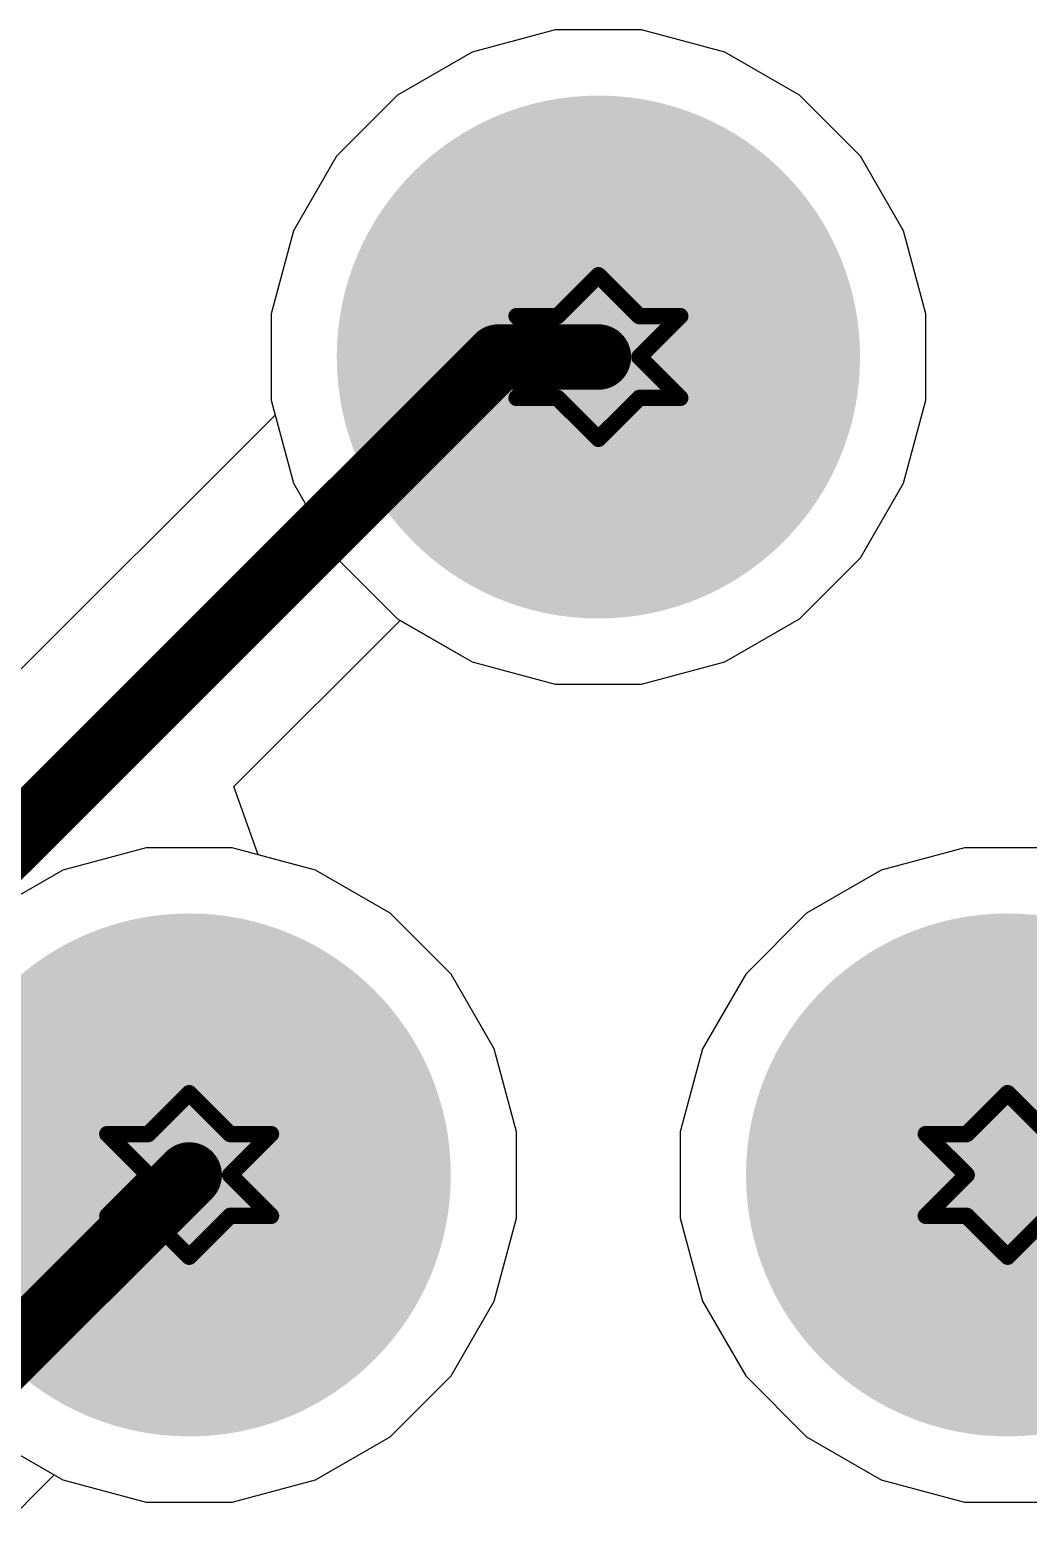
# Model space of a CAD drawing. Header units: inches. Extents: x -11 to 5428, y 0 to 5423.
# Drawn here: x 53.151 to 56.249, y 92.338 to 96.975 of the extents above; entities that cross this region are included whole.
import ezdxf

# ---------------------------------------------------------------- set-up
doc = ezdxf.new("R2010")
doc.units = ezdxf.units.IN
for name, color, linetype in [('Bottom Layer', 5, 'Continuous'), ('Bottom Solder', 6, 'Continuous'), ('Drill Drawing', 1, 'Continuous'), ('GND', 16, 'Continuous'), ('Multi-Layer', 9, 'Continuous'), ('Pad Holes', 156, 'Continuous'), ('PWR', 76, 'Continuous'), ('Top Layer', 1, 'Continuous'), ('Top Solder', 216, 'Continuous')]:
    doc.layers.add(name, color=color, linetype=linetype)

# ---------------------------------------------------------------- blocks, each defined once
blk = doc.blocks.new('X14CBIWB1DY1027_210')
at = {"layer": 'Bottom Layer'}
h = blk.add_hatch(color=5, dxfattribs=at)
edge = h.paths.add_edge_path()
edge.add_arc((22.86, 4.445), 0.762, 0, 360)
h = blk.add_hatch(color=5, dxfattribs=at)
edge = h.paths.add_edge_path()
edge.add_arc((25.4, 4.445), 0.762, 0, 360)
h = blk.add_hatch(color=5, dxfattribs=at)
edge = h.paths.add_edge_path()
edge.add_arc((24.13, 1.905), 0.762, 0, 360)
at = {"layer": 'Bottom Solder'}
h = blk.add_hatch(color=6, dxfattribs=at)
edge = h.paths.add_edge_path()
edge.add_arc((22.86, 4.445), 0.812, 0, 360)
h = blk.add_hatch(color=6, dxfattribs=at)
edge = h.paths.add_edge_path()
edge.add_arc((25.4, 4.445), 0.812, 0, 360)
h = blk.add_hatch(color=6, dxfattribs=at)
edge = h.paths.add_edge_path()
edge.add_arc((24.13, 1.905), 0.812, 0, 360)
at = {"layer": 'GND'}
h = blk.add_hatch(color=16, dxfattribs=at)
edge = h.paths.add_edge_path()
edge.add_arc((22.86, 4.445), 0.762, 0, 360)
h = blk.add_hatch(color=16, dxfattribs=at)
edge = h.paths.add_edge_path()
edge.add_arc((25.4, 4.445), 0.762, 0, 360)
h = blk.add_hatch(color=16, dxfattribs=at)
edge = h.paths.add_edge_path()
edge.add_arc((24.13, 1.905), 0.762, 0, 360)
at = {"layer": 'Multi-Layer'}
h = blk.add_hatch(color=9, dxfattribs=at)
edge = h.paths.add_edge_path()
edge.add_arc((22.86, 4.445), 0.762, 0, 360)
h = blk.add_hatch(color=9, dxfattribs=at)
edge = h.paths.add_edge_path()
edge.add_arc((25.4, 4.445), 0.762, 0, 360)
h = blk.add_hatch(color=9, dxfattribs=at)
edge = h.paths.add_edge_path()
edge.add_arc((24.13, 1.905), 0.762, 0, 360)
at = {"layer": 'Pad Holes'}
h = blk.add_hatch(color=7, dxfattribs=at)
edge = h.paths.add_edge_path()
edge.add_arc((22.86, 4.445), 0.475, 0, 360)
h = blk.add_hatch(color=7, dxfattribs=at)
edge = h.paths.add_edge_path()
edge.add_arc((25.4, 4.445), 0.475, 0, 360)
h = blk.add_hatch(color=7, dxfattribs=at)
edge = h.paths.add_edge_path()
edge.add_arc((24.13, 1.905), 0.475, 0, 360)
at = {"layer": 'PWR'}
h = blk.add_hatch(color=76, dxfattribs=at)
edge = h.paths.add_edge_path()
edge.add_arc((22.86, 4.445), 0.762, 0, 360)
h = blk.add_hatch(color=76, dxfattribs=at)
edge = h.paths.add_edge_path()
edge.add_arc((25.4, 4.445), 0.762, 0, 360)
h = blk.add_hatch(color=76, dxfattribs=at)
edge = h.paths.add_edge_path()
edge.add_arc((24.13, 1.905), 0.762, 0, 360)
at = {"layer": 'Top Layer'}
h = blk.add_hatch(color=1, dxfattribs=at)
edge = h.paths.add_edge_path()
edge.add_arc((22.86, 4.445), 0.762, 0, 360)
h = blk.add_hatch(color=1, dxfattribs=at)
edge = h.paths.add_edge_path()
edge.add_arc((25.4, 4.445), 0.762, 0, 360)
h = blk.add_hatch(color=1, dxfattribs=at)
edge = h.paths.add_edge_path()
edge.add_arc((24.13, 1.905), 0.762, 0, 360)
at = {"layer": 'Top Solder'}
h = blk.add_hatch(color=216, dxfattribs=at)
edge = h.paths.add_edge_path()
edge.add_arc((22.86, 4.445), 0.812, 0, 360)
h = blk.add_hatch(color=216, dxfattribs=at)
edge = h.paths.add_edge_path()
edge.add_arc((25.4, 4.445), 0.812, 0, 360)
h = blk.add_hatch(color=216, dxfattribs=at)
edge = h.paths.add_edge_path()
edge.add_arc((24.13, 1.905), 0.812, 0, 360)

msp = doc.modelspace()

# ---------------------------------------------------------------- linework, layer by layer
at = {"layer": 'Bottom Layer'}
for p, q in [((54.7814, 96.9753), (54.523, 96.906)), ((55.0489, 96.9753), (54.7814, 96.9753)), ((55.3073, 96.906), (55.0489, 96.9753)), ((54.523, 96.906), (54.2913, 96.7723)), ((55.539, 96.7723), (55.3073, 96.906)), ((54.2913, 96.7723), (54.1021, 96.5831)), ((55.7281, 96.5831), (55.539, 96.7723)), ((54.1021, 96.5831), (53.9684, 96.3514)), ((55.8619, 96.3514), (55.7281, 96.5831)), ((53.9684, 96.3514), (53.8991, 96.093)), ((55.9311, 96.093), (55.8619, 96.3514)), ((53.8991, 96.093), (53.8991, 95.8255)), ((55.9311, 95.8255), (55.9311, 96.093)), ((53.8991, 95.8255), (53.9684, 95.5671)), ((55.8619, 95.5671), (55.9311, 95.8255)), ((53.9684, 95.5671), (54.1021, 95.3354)), ((55.7281, 95.3354), (55.8619, 95.5671)), ((54.1021, 95.3354), (54.2913, 95.1463)), ((55.539, 95.1463), (55.7281, 95.3354)), ((54.2913, 95.1463), (54.523, 95.0125)), ((55.3073, 95.0125), (55.539, 95.1463)), ((54.523, 95.0125), (54.7814, 94.9433)), ((55.0489, 94.9433), (55.3073, 95.0125)), ((54.7814, 94.9433), (55.0489, 94.9433)), ((53.5114, 94.4353), (53.253, 94.366)), ((53.7789, 94.4353), (53.5114, 94.4353)), ((54.0373, 94.366), (53.7789, 94.4353)), ((56.0514, 94.4353), (55.793, 94.366)), ((56.3189, 94.4353), (56.0514, 94.4353)), ((53.253, 94.366), (53.0213, 94.2323)), ((54.269, 94.2323), (54.0373, 94.366)), ((55.793, 94.366), (55.5613, 94.2323)), ((54.4581, 94.0431), (54.269, 94.2323)), ((55.5613, 94.2323), (55.3721, 94.0431)), ((54.5919, 93.8114), (54.4581, 94.0431)), ((55.3721, 94.0431), (55.2384, 93.8114)), ((54.6611, 93.553), (54.5919, 93.8114)), ((55.2384, 93.8114), (55.1691, 93.553)), ((54.6611, 93.2855), (54.6611, 93.553)), ((55.1691, 93.553), (55.1691, 93.2855)), ((54.5919, 93.0271), (54.6611, 93.2855)), ((55.1691, 93.2855), (55.2384, 93.0271)), ((54.4581, 92.7954), (54.5919, 93.0271)), ((55.2384, 93.0271), (55.3721, 92.7954)), ((54.269, 92.6063), (54.4581, 92.7954)), ((55.3721, 92.7954), (55.5613, 92.6063)), ((53.0213, 92.6063), (53.253, 92.4725)), ((54.0373, 92.4725), (54.269, 92.6063)), ((55.5613, 92.6063), (55.793, 92.4725)), ((53.253, 92.4725), (53.5114, 92.4033)), ((53.7789, 92.4033), (54.0373, 92.4725)), ((55.793, 92.4725), (56.0514, 92.4033)), ((53.5114, 92.4033), (53.7789, 92.4033)), ((56.0514, 92.4033), (56.3189, 92.4033))]:
    msp.add_line(p, q, dxfattribs=at)
at = {"layer": 'Drill Drawing'}
for points in [[(54.7881, 96.0863, 0.0508, 0.0508, 0), (54.9151, 96.2133, 0.0508, 0.0508, 0)], [(54.9151, 96.2133, 0.0508, 0.0508, 0), (55.0421, 96.0863, 0.0508, 0.0508, 0)], [(54.6611, 96.0863, 0.0508, 0.0508, 0), (54.7881, 95.9593, 0.0508, 0.0508, 0)], [(54.6611, 96.0863, 0.0508, 0.0508, 0), (54.7881, 96.0863, 0.0508, 0.0508, 0)], [(55.0421, 96.0863, 0.0508, 0.0508, 0), (55.1691, 96.0863, 0.0508, 0.0508, 0)], [(55.0421, 95.9593, 0.0508, 0.0508, 0), (55.1691, 96.0863, 0.0508, 0.0508, 0)], [(54.6611, 95.8323, 0.0508, 0.0508, 0), (54.7881, 95.9593, 0.0508, 0.0508, 0)], [(55.0421, 95.9593, 0.0508, 0.0508, 0), (55.1691, 95.8323, 0.0508, 0.0508, 0)], [(54.6611, 95.8323, 0.0508, 0.0508, 0), (54.7881, 95.8323, 0.0508, 0.0508, 0)], [(54.7881, 95.8323, 0.0508, 0.0508, 0), (54.9151, 95.7053, 0.0508, 0.0508, 0)], [(54.9151, 95.7053, 0.0508, 0.0508, 0), (55.0421, 95.8323, 0.0508, 0.0508, 0)], [(55.0421, 95.8323, 0.0508, 0.0508, 0), (55.1691, 95.8323, 0.0508, 0.0508, 0)], [(53.5181, 93.5463, 0.0508, 0.0508, 0), (53.6451, 93.6733, 0.0508, 0.0508, 0)], [(53.6451, 93.6733, 0.0508, 0.0508, 0), (53.7721, 93.5463, 0.0508, 0.0508, 0)], [(56.0581, 93.5463, 0.0508, 0.0508, 0), (56.1851, 93.6733, 0.0508, 0.0508, 0)], [(56.1851, 93.6733, 0.0508, 0.0508, 0), (56.3121, 93.5463, 0.0508, 0.0508, 0)], [(53.3911, 93.5463, 0.0508, 0.0508, 0), (53.5181, 93.4193, 0.0508, 0.0508, 0)], [(53.3911, 93.5463, 0.0508, 0.0508, 0), (53.5181, 93.5463, 0.0508, 0.0508, 0)], [(53.7721, 93.5463, 0.0508, 0.0508, 0), (53.8991, 93.5463, 0.0508, 0.0508, 0)], [(53.7721, 93.4193, 0.0508, 0.0508, 0), (53.8991, 93.5463, 0.0508, 0.0508, 0)], [(55.9311, 93.5463, 0.0508, 0.0508, 0), (56.0581, 93.4193, 0.0508, 0.0508, 0)], [(55.9311, 93.5463, 0.0508, 0.0508, 0), (56.0581, 93.5463, 0.0508, 0.0508, 0)], [(53.3911, 93.2923, 0.0508, 0.0508, 0), (53.5181, 93.4193, 0.0508, 0.0508, 0)], [(53.7721, 93.4193, 0.0508, 0.0508, 0), (53.8991, 93.2923, 0.0508, 0.0508, 0)], [(55.9311, 93.2923, 0.0508, 0.0508, 0), (56.0581, 93.4193, 0.0508, 0.0508, 0)], [(53.3911, 93.2923, 0.0508, 0.0508, 0), (53.5181, 93.2923, 0.0508, 0.0508, 0)], [(53.5181, 93.2923, 0.0508, 0.0508, 0), (53.6451, 93.1653, 0.0508, 0.0508, 0)], [(53.6451, 93.1653, 0.0508, 0.0508, 0), (53.7721, 93.2923, 0.0508, 0.0508, 0)], [(53.7721, 93.2923, 0.0508, 0.0508, 0), (53.8991, 93.2923, 0.0508, 0.0508, 0)], [(55.9311, 93.2923, 0.0508, 0.0508, 0), (56.0581, 93.2923, 0.0508, 0.0508, 0)], [(56.0581, 93.2923, 0.0508, 0.0508, 0), (56.1851, 93.1653, 0.0508, 0.0508, 0)], [(56.1851, 93.1653, 0.0508, 0.0508, 0), (56.3121, 93.2923, 0.0508, 0.0508, 0)]]:
    msp.add_lwpolyline(points, format="xyseb", dxfattribs=at)
for points in [[(54.9024, 96.2133, 0.0254, 0.0254, 1), (54.9278, 96.2133, 0.0254, 0.0254, 1)], [(54.9024, 96.2133, 0.0254, 0.0254, 1), (54.9278, 96.2133, 0.0254, 0.0254, 1)], [(54.6484, 96.0863, 0.0254, 0.0254, 1), (54.6738, 96.0863, 0.0254, 0.0254, 1)], [(54.6484, 96.0863, 0.0254, 0.0254, 1), (54.6738, 96.0863, 0.0254, 0.0254, 1)], [(54.7754, 96.0863, 0.0254, 0.0254, 1), (54.8008, 96.0863, 0.0254, 0.0254, 1)], [(54.7754, 96.0863, 0.0254, 0.0254, 1), (54.8008, 96.0863, 0.0254, 0.0254, 1)], [(55.0294, 96.0863, 0.0254, 0.0254, 1), (55.0548, 96.0863, 0.0254, 0.0254, 1)], [(55.0294, 96.0863, 0.0254, 0.0254, 1), (55.0548, 96.0863, 0.0254, 0.0254, 1)], [(55.1564, 96.0863, 0.0254, 0.0254, 1), (55.1818, 96.0863, 0.0254, 0.0254, 1)], [(55.1564, 96.0863, 0.0254, 0.0254, 1), (55.1818, 96.0863, 0.0254, 0.0254, 1)], [(54.7754, 95.9593, 0.0254, 0.0254, 1), (54.8008, 95.9593, 0.0254, 0.0254, 1)], [(54.7754, 95.9593, 0.0254, 0.0254, 1), (54.8008, 95.9593, 0.0254, 0.0254, 1)], [(55.0294, 95.9593, 0.0254, 0.0254, 1), (55.0548, 95.9593, 0.0254, 0.0254, 1)], [(55.0294, 95.9593, 0.0254, 0.0254, 1), (55.0548, 95.9593, 0.0254, 0.0254, 1)], [(54.6484, 95.8323, 0.0254, 0.0254, 1), (54.6738, 95.8323, 0.0254, 0.0254, 1)], [(54.6484, 95.8323, 0.0254, 0.0254, 1), (54.6738, 95.8323, 0.0254, 0.0254, 1)], [(54.7754, 95.8323, 0.0254, 0.0254, 1), (54.8008, 95.8323, 0.0254, 0.0254, 1)], [(54.7754, 95.8323, 0.0254, 0.0254, 1), (54.8008, 95.8323, 0.0254, 0.0254, 1)], [(55.0294, 95.8323, 0.0254, 0.0254, 1), (55.0548, 95.8323, 0.0254, 0.0254, 1)], [(55.0294, 95.8323, 0.0254, 0.0254, 1), (55.0548, 95.8323, 0.0254, 0.0254, 1)], [(55.1564, 95.8323, 0.0254, 0.0254, 1), (55.1818, 95.8323, 0.0254, 0.0254, 1)], [(55.1564, 95.8323, 0.0254, 0.0254, 1), (55.1818, 95.8323, 0.0254, 0.0254, 1)], [(54.9024, 95.7053, 0.0254, 0.0254, 1), (54.9278, 95.7053, 0.0254, 0.0254, 1)], [(54.9024, 95.7053, 0.0254, 0.0254, 1), (54.9278, 95.7053, 0.0254, 0.0254, 1)], [(53.6324, 93.6733, 0.0254, 0.0254, 1), (53.6578, 93.6733, 0.0254, 0.0254, 1)], [(53.6324, 93.6733, 0.0254, 0.0254, 1), (53.6578, 93.6733, 0.0254, 0.0254, 1)], [(56.1724, 93.6733, 0.0254, 0.0254, 1), (56.1978, 93.6733, 0.0254, 0.0254, 1)], [(56.1724, 93.6733, 0.0254, 0.0254, 1), (56.1978, 93.6733, 0.0254, 0.0254, 1)], [(53.3784, 93.5463, 0.0254, 0.0254, 1), (53.4038, 93.5463, 0.0254, 0.0254, 1)], [(53.3784, 93.5463, 0.0254, 0.0254, 1), (53.4038, 93.5463, 0.0254, 0.0254, 1)], [(53.5054, 93.5463, 0.0254, 0.0254, 1), (53.5308, 93.5463, 0.0254, 0.0254, 1)], [(53.5054, 93.5463, 0.0254, 0.0254, 1), (53.5308, 93.5463, 0.0254, 0.0254, 1)], [(53.7594, 93.5463, 0.0254, 0.0254, 1), (53.7848, 93.5463, 0.0254, 0.0254, 1)], [(53.7594, 93.5463, 0.0254, 0.0254, 1), (53.7848, 93.5463, 0.0254, 0.0254, 1)], [(53.8864, 93.5463, 0.0254, 0.0254, 1), (53.9118, 93.5463, 0.0254, 0.0254, 1)], [(53.8864, 93.5463, 0.0254, 0.0254, 1), (53.9118, 93.5463, 0.0254, 0.0254, 1)], [(55.9184, 93.5463, 0.0254, 0.0254, 1), (55.9438, 93.5463, 0.0254, 0.0254, 1)], [(55.9184, 93.5463, 0.0254, 0.0254, 1), (55.9438, 93.5463, 0.0254, 0.0254, 1)], [(56.0454, 93.5463, 0.0254, 0.0254, 1), (56.0708, 93.5463, 0.0254, 0.0254, 1)], [(56.0454, 93.5463, 0.0254, 0.0254, 1), (56.0708, 93.5463, 0.0254, 0.0254, 1)], [(53.5054, 93.4193, 0.0254, 0.0254, 1), (53.5308, 93.4193, 0.0254, 0.0254, 1)], [(53.5054, 93.4193, 0.0254, 0.0254, 1), (53.5308, 93.4193, 0.0254, 0.0254, 1)], [(53.7594, 93.4193, 0.0254, 0.0254, 1), (53.7848, 93.4193, 0.0254, 0.0254, 1)], [(53.7594, 93.4193, 0.0254, 0.0254, 1), (53.7848, 93.4193, 0.0254, 0.0254, 1)], [(56.0454, 93.4193, 0.0254, 0.0254, 1), (56.0708, 93.4193, 0.0254, 0.0254, 1)], [(56.0454, 93.4193, 0.0254, 0.0254, 1), (56.0708, 93.4193, 0.0254, 0.0254, 1)], [(53.3784, 93.2923, 0.0254, 0.0254, 1), (53.4038, 93.2923, 0.0254, 0.0254, 1)], [(53.3784, 93.2923, 0.0254, 0.0254, 1), (53.4038, 93.2923, 0.0254, 0.0254, 1)], [(53.5054, 93.2923, 0.0254, 0.0254, 1), (53.5308, 93.2923, 0.0254, 0.0254, 1)], [(53.5054, 93.2923, 0.0254, 0.0254, 1), (53.5308, 93.2923, 0.0254, 0.0254, 1)], [(53.7594, 93.2923, 0.0254, 0.0254, 1), (53.7848, 93.2923, 0.0254, 0.0254, 1)], [(53.7594, 93.2923, 0.0254, 0.0254, 1), (53.7848, 93.2923, 0.0254, 0.0254, 1)], [(53.8864, 93.2923, 0.0254, 0.0254, 1), (53.9118, 93.2923, 0.0254, 0.0254, 1)], [(53.8864, 93.2923, 0.0254, 0.0254, 1), (53.9118, 93.2923, 0.0254, 0.0254, 1)], [(55.9184, 93.2923, 0.0254, 0.0254, 1), (55.9438, 93.2923, 0.0254, 0.0254, 1)], [(55.9184, 93.2923, 0.0254, 0.0254, 1), (55.9438, 93.2923, 0.0254, 0.0254, 1)], [(56.0454, 93.2923, 0.0254, 0.0254, 1), (56.0708, 93.2923, 0.0254, 0.0254, 1)], [(56.0454, 93.2923, 0.0254, 0.0254, 1), (56.0708, 93.2923, 0.0254, 0.0254, 1)], [(53.6324, 93.1653, 0.0254, 0.0254, 1), (53.6578, 93.1653, 0.0254, 0.0254, 1)], [(53.6324, 93.1653, 0.0254, 0.0254, 1), (53.6578, 93.1653, 0.0254, 0.0254, 1)], [(56.1724, 93.1653, 0.0254, 0.0254, 1), (56.1978, 93.1653, 0.0254, 0.0254, 1)], [(56.1724, 93.1653, 0.0254, 0.0254, 1), (56.1978, 93.1653, 0.0254, 0.0254, 1)]]:
    msp.add_lwpolyline(points, format="xyseb", close=True, dxfattribs=at)
at = {"layer": 'GND'}
for p, q in [((54.7814, 96.9753), (54.523, 96.906)), ((55.0489, 96.9753), (54.7814, 96.9753)), ((55.3073, 96.906), (55.0489, 96.9753)), ((54.523, 96.906), (54.2913, 96.7723)), ((55.539, 96.7723), (55.3073, 96.906)), ((54.2913, 96.7723), (54.1021, 96.5831)), ((55.7281, 96.5831), (55.539, 96.7723)), ((54.1021, 96.5831), (53.9684, 96.3514)), ((55.8619, 96.3514), (55.7281, 96.5831)), ((53.9684, 96.3514), (53.8991, 96.093)), ((55.9311, 96.093), (55.8619, 96.3514)), ((53.8991, 96.093), (53.8991, 95.8255)), ((55.9311, 95.8255), (55.9311, 96.093)), ((53.8991, 95.8255), (53.9684, 95.5671)), ((55.8619, 95.5671), (55.9311, 95.8255)), ((53.9684, 95.5671), (54.1021, 95.3354)), ((55.7281, 95.3354), (55.8619, 95.5671)), ((54.1021, 95.3354), (54.2913, 95.1463)), ((55.539, 95.1463), (55.7281, 95.3354)), ((54.2913, 95.1463), (54.523, 95.0125)), ((55.3073, 95.0125), (55.539, 95.1463)), ((54.523, 95.0125), (54.7814, 94.9433)), ((55.0489, 94.9433), (55.3073, 95.0125)), ((54.7814, 94.9433), (55.0489, 94.9433)), ((53.5114, 94.4353), (53.253, 94.366)), ((53.7789, 94.4353), (53.5114, 94.4353)), ((54.0373, 94.366), (53.7789, 94.4353)), ((56.0514, 94.4353), (55.793, 94.366)), ((56.3189, 94.4353), (56.0514, 94.4353)), ((53.253, 94.366), (53.0213, 94.2323)), ((54.269, 94.2323), (54.0373, 94.366)), ((55.793, 94.366), (55.5613, 94.2323)), ((54.4581, 94.0431), (54.269, 94.2323)), ((55.5613, 94.2323), (55.3721, 94.0431)), ((54.5919, 93.8114), (54.4581, 94.0431)), ((55.3721, 94.0431), (55.2384, 93.8114)), ((54.6611, 93.553), (54.5919, 93.8114)), ((55.2384, 93.8114), (55.1691, 93.553)), ((54.6611, 93.2855), (54.6611, 93.553)), ((55.1691, 93.553), (55.1691, 93.2855)), ((54.5919, 93.0271), (54.6611, 93.2855)), ((55.1691, 93.2855), (55.2384, 93.0271)), ((54.4581, 92.7954), (54.5919, 93.0271)), ((55.2384, 93.0271), (55.3721, 92.7954)), ((54.269, 92.6063), (54.4581, 92.7954)), ((55.3721, 92.7954), (55.5613, 92.6063)), ((53.0213, 92.6063), (53.253, 92.4725)), ((54.0373, 92.4725), (54.269, 92.6063)), ((55.5613, 92.6063), (55.793, 92.4725)), ((53.253, 92.4725), (53.5114, 92.4033)), ((53.7789, 92.4033), (54.0373, 92.4725)), ((55.793, 92.4725), (56.0514, 92.4033)), ((53.5114, 92.4033), (53.7789, 92.4033)), ((56.0514, 92.4033), (56.3189, 92.4033))]:
    msp.add_line(p, q, dxfattribs=at)
at = {"layer": 'PWR'}
for p, q in [((54.7814, 96.9753), (54.523, 96.906)), ((55.0489, 96.9753), (54.7814, 96.9753)), ((55.3073, 96.906), (55.0489, 96.9753)), ((54.523, 96.906), (54.2913, 96.7723)), ((55.539, 96.7723), (55.3073, 96.906)), ((54.2913, 96.7723), (54.1021, 96.5831)), ((55.7281, 96.5831), (55.539, 96.7723)), ((54.1021, 96.5831), (53.9684, 96.3514)), ((55.8619, 96.3514), (55.7281, 96.5831)), ((53.9684, 96.3514), (53.8991, 96.093)), ((55.9311, 96.093), (55.8619, 96.3514)), ((53.8991, 96.093), (53.8991, 95.8255)), ((55.9311, 95.8255), (55.9311, 96.093)), ((53.8991, 95.8255), (53.9684, 95.5671)), ((55.8619, 95.5671), (55.9311, 95.8255)), ((53.9684, 95.5671), (54.1021, 95.3354)), ((55.7281, 95.3354), (55.8619, 95.5671)), ((54.1021, 95.3354), (54.2913, 95.1463)), ((55.539, 95.1463), (55.7281, 95.3354)), ((54.2913, 95.1463), (54.523, 95.0125)), ((55.3073, 95.0125), (55.539, 95.1463)), ((54.523, 95.0125), (54.7814, 94.9433)), ((55.0489, 94.9433), (55.3073, 95.0125)), ((54.7814, 94.9433), (55.0489, 94.9433)), ((53.5114, 94.4353), (53.253, 94.366)), ((53.7789, 94.4353), (53.5114, 94.4353)), ((54.0373, 94.366), (53.7789, 94.4353)), ((56.0514, 94.4353), (55.793, 94.366)), ((56.3189, 94.4353), (56.0514, 94.4353)), ((53.253, 94.366), (53.0213, 94.2323)), ((54.269, 94.2323), (54.0373, 94.366)), ((55.793, 94.366), (55.5613, 94.2323)), ((54.4581, 94.0431), (54.269, 94.2323)), ((55.5613, 94.2323), (55.3721, 94.0431)), ((54.5919, 93.8114), (54.4581, 94.0431)), ((55.3721, 94.0431), (55.2384, 93.8114)), ((54.6611, 93.553), (54.5919, 93.8114)), ((55.2384, 93.8114), (55.1691, 93.553)), ((54.6611, 93.2855), (54.6611, 93.553)), ((55.1691, 93.553), (55.1691, 93.2855)), ((54.5919, 93.0271), (54.6611, 93.2855)), ((55.1691, 93.2855), (55.2384, 93.0271)), ((54.4581, 92.7954), (54.5919, 93.0271)), ((55.2384, 93.0271), (55.3721, 92.7954)), ((54.269, 92.6063), (54.4581, 92.7954)), ((55.3721, 92.7954), (55.5613, 92.6063)), ((53.0213, 92.6063), (53.253, 92.4725)), ((54.0373, 92.4725), (54.269, 92.6063)), ((55.5613, 92.6063), (55.793, 92.4725)), ((53.253, 92.4725), (53.5114, 92.4033)), ((53.7789, 92.4033), (54.0373, 92.4725)), ((55.793, 92.4725), (56.0514, 92.4033)), ((53.5114, 92.4033), (53.7789, 92.4033)), ((56.0514, 92.4033), (56.3189, 92.4033))]:
    msp.add_line(p, q, dxfattribs=at)
at = {"layer": 'Top Layer'}
for p, q in [((54.7814, 96.9753), (54.523, 96.906)), ((55.0489, 96.9753), (54.7814, 96.9753)), ((55.3073, 96.906), (55.0489, 96.9753)), ((54.523, 96.906), (54.2913, 96.7723)), ((55.539, 96.7723), (55.3073, 96.906)), ((54.2913, 96.7723), (54.1021, 96.5831)), ((55.7281, 96.5831), (55.539, 96.7723)), ((54.1021, 96.5831), (53.9684, 96.3514)), ((55.8619, 96.3514), (55.7281, 96.5831)), ((53.9684, 96.3514), (53.8991, 96.093)), ((55.9311, 96.093), (55.8619, 96.3514)), ((53.8991, 96.093), (53.8991, 95.8255)), ((55.9311, 95.8255), (55.9311, 96.093)), ((53.8991, 95.8255), (53.9116, 95.779)), ((55.8619, 95.5671), (55.9311, 95.8255)), ((53.9116, 95.779), (51.1027, 92.9702)), ((55.7281, 95.3354), (55.8619, 95.5671)), ((55.539, 95.1463), (55.7281, 95.3354)), ((53.7833, 94.6252), (54.2996, 95.1415)), ((54.2996, 95.1415), (54.523, 95.0125)), ((55.3073, 95.0125), (55.539, 95.1463)), ((54.523, 95.0125), (54.7814, 94.9433)), ((55.0489, 94.9433), (55.3073, 95.0125)), ((54.7814, 94.9433), (55.0489, 94.9433)), ((53.8592, 94.4138), (53.7833, 94.6252)), ((56.0514, 94.4353), (55.793, 94.366)), ((56.3189, 94.4353), (56.0514, 94.4353)), ((54.0373, 94.366), (53.8592, 94.4138)), ((54.269, 94.2323), (54.0373, 94.366)), ((55.793, 94.366), (55.5613, 94.2323)), ((54.4581, 94.0431), (54.269, 94.2323)), ((55.5613, 94.2323), (55.3721, 94.0431)), ((54.5919, 93.8114), (54.4581, 94.0431)), ((55.3721, 94.0431), (55.2384, 93.8114)), ((54.6611, 93.553), (54.5919, 93.8114)), ((55.2384, 93.8114), (55.1691, 93.553)), ((54.6611, 93.2855), (54.6611, 93.553)), ((55.1691, 93.553), (55.1691, 93.2855)), ((54.5919, 93.0271), (54.6611, 93.2855)), ((55.1691, 93.2855), (55.2384, 93.0271)), ((54.4581, 92.7954), (54.5919, 93.0271)), ((55.2384, 93.0271), (55.3721, 92.7954)), ((54.269, 92.6063), (54.4581, 92.7954)), ((55.3721, 92.7954), (55.5613, 92.6063)), ((54.0373, 92.4725), (54.269, 92.6063)), ((55.5613, 92.6063), (55.793, 92.4725)), ((52.8647, 92.1261), (53.2264, 92.4878)), ((53.2264, 92.4878), (53.253, 92.4725)), ((53.253, 92.4725), (53.5114, 92.4033)), ((53.7789, 92.4033), (54.0373, 92.4725)), ((55.793, 92.4725), (56.0514, 92.4033)), ((53.5114, 92.4033), (53.7789, 92.4033)), ((56.0514, 92.4033), (56.3189, 92.4033))]:
    msp.add_line(p, q, dxfattribs=at)
for points in [[(51.3591, 92.7138, 0.2032, 0.2032, 0), (54.6046, 95.9593, 0.2032, 0.2032, 0)], [(54.6046, 95.9593, 0.2032, 0.2032, 0), (54.9151, 95.9593, 0.2032, 0.2032, 0)], [(52.5021, 92.2763, 0.2032, 0.2032, 0), (53.6451, 93.4193, 0.2032, 0.2032, 0)]]:
    msp.add_lwpolyline(points, format="xyseb", dxfattribs=at)
for points in [[(54.5538, 95.9593, 0.1016, 0.1016, 1), (54.6554, 95.9593, 0.1016, 0.1016, 1)], [(54.5538, 95.9593, 0.1016, 0.1016, 1), (54.6554, 95.9593, 0.1016, 0.1016, 1)], [(54.8643, 95.9593, 0.1016, 0.1016, 1), (54.9659, 95.9593, 0.1016, 0.1016, 1)], [(53.5943, 93.4193, 0.1016, 0.1016, 1), (53.6959, 93.4193, 0.1016, 0.1016, 1)]]:
    msp.add_lwpolyline(points, format="xyseb", close=True, dxfattribs=at)

# ---------------------------------------------------------------- block references
at = {"rotation": 180}
msp.add_blockref('X14CBIWB1DY1027_210', (79.0451, 97.8643), dxfattribs=at)

doc.saveas('drawing.dxf')
